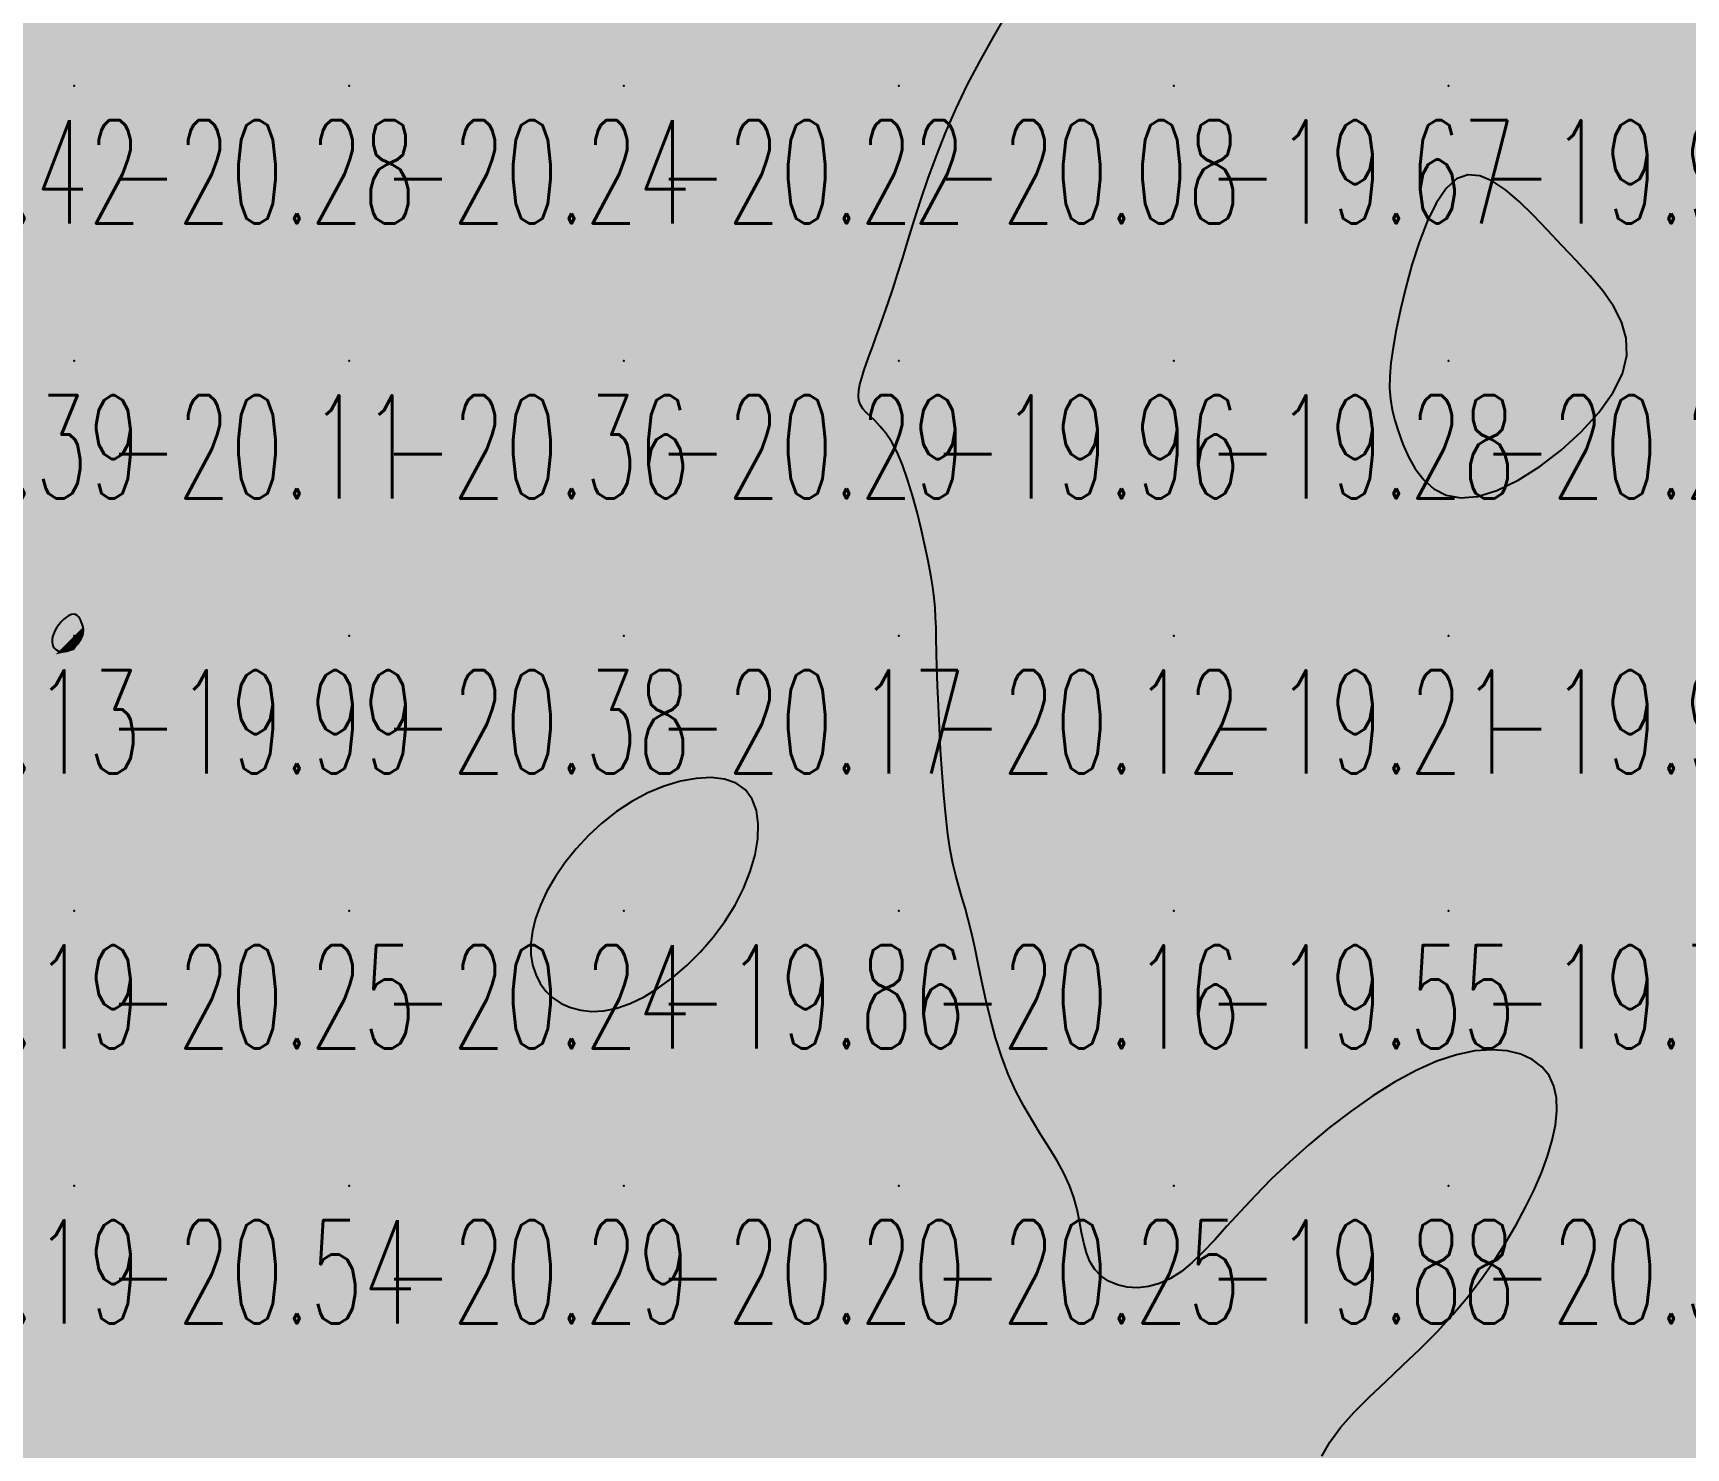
# Model space of a CAD drawing. Header units: millimetres. Extents: x 88261 to 90953, y 390274 to 392322.
# Drawn here: x 89098.8 to 89158.9, y 391587.7 to 391639.2 of the extents above; entities that cross this region are included whole.
import ezdxf
from ezdxf.enums import TextEntityAlignment as Align

# ---------------------------------------------------------------- set-up
doc = ezdxf.new("R2010")
doc.units = ezdxf.units.MM
doc.header["$LTSCALE"] = 25
for name, color, linetype in [('CN_04_00', 242, 'Continuous'), ('COTEAlt', 7, 'Continuous'), ('TN_COLORIAGE', 7, 'Continuous')]:
    doc.layers.add(name, color=color, linetype=linetype)
doc.styles.add('Simplex 1.0', font='Simplex.shx', dxfattribs={"width": 0.99, "height": 2.5})
doc.styles.get("Standard").update_dxf_attribs({"font": 'times.ttf'})

# ---------------------------------------------------------------- blocks, each defined once
blk = doc.blocks.new('COTE')
at = {"color": 0}
blk.add_point((0, 0), dxfattribs=at)
at = {"layer": 'COTEAlt'}
blk.add_attdef('ALT', text='', height=3.75, dxfattribs=at).set_placement((1.25, -1.25), align=Align.TOP_LEFT)

msp = doc.modelspace()

# ---------------------------------------------------------------- linework, layer by layer
at = {"layer": 'CN_04_00', "elevation": -20, "flags": 128}
msp.add_lwpolyline([(89145.639, 391587.406), (89145.923, 391587.919), (89146.319, 391588.447), (89146.805, 391588.991), (89147.359, 391589.55), (89147.96, 391590.123), (89148.587, 391590.712), (89149.217, 391591.315), (89149.829, 391591.933), (89150.406, 391592.565), (89150.943, 391593.207), (89151.441, 391593.857), (89151.901, 391594.511), (89152.322, 391595.165), (89152.705, 391595.817), (89153.05, 391596.461), (89153.356, 391597.096), (89153.624, 391597.718), (89153.847, 391598.32), (89154.02, 391598.899), (89154.136, 391599.448), (89154.188, 391599.963), (89154.171, 391600.438), (89154.078, 391600.868), (89153.902, 391601.248), (89153.639, 391601.572), (89153.293, 391601.834), (89152.871, 391602.029), (89152.377, 391602.15), (89151.82, 391602.19), (89151.204, 391602.144), (89150.535, 391602.006), (89149.82, 391601.77), (89149.066, 391601.433), (89148.286, 391601.007), (89147.492, 391600.509), (89146.699, 391599.953), (89145.92, 391599.357), (89145.168, 391598.736), (89144.457, 391598.106), (89143.8, 391597.483), (89143.207, 391596.881), (89142.673, 391596.309), (89142.186, 391595.772), (89141.739, 391595.279), (89141.319, 391594.835), (89140.919, 391594.447), (89140.527, 391594.121), (89140.135, 391593.865), (89139.735, 391593.683), (89139.333, 391593.573), (89138.938, 391593.53), (89138.559, 391593.552), (89138.204, 391593.634), (89137.882, 391593.773), (89137.603, 391593.963), (89137.374, 391594.202), (89137.201, 391594.485), (89137.074, 391594.806), (89136.977, 391595.162), (89136.897, 391595.545), (89136.82, 391595.952), (89136.731, 391596.375), (89136.615, 391596.811), (89136.46, 391597.254), (89136.254, 391597.7), (89136.004, 391598.153), (89135.722, 391598.617), (89135.419, 391599.099), (89135.107, 391599.604), (89134.796, 391600.136), (89134.497, 391600.702), (89134.222, 391601.306), (89133.98, 391601.95), (89133.768, 391602.624), (89133.583, 391603.312), (89133.42, 391603.999), (89133.274, 391604.672), (89133.141, 391605.315), (89133.016, 391605.914), (89132.896, 391606.454), (89132.777, 391606.926), (89132.658, 391607.347), (89132.542, 391607.739), (89132.429, 391608.123), (89132.321, 391608.522), (89132.218, 391608.959), (89132.122, 391609.454), (89132.034, 391610.031), (89131.954, 391610.704), (89131.884, 391611.453), (89131.822, 391612.253), (89131.769, 391613.078), (89131.724, 391613.9), (89131.687, 391614.694), (89131.658, 391615.432), (89131.637, 391616.09), (89131.623, 391616.647), (89131.613, 391617.12), (89131.602, 391617.531), (89131.588, 391617.903), (89131.565, 391618.258), (89131.53, 391618.619), (89131.48, 391619.01), (89131.409, 391619.453), (89131.316, 391619.964), (89131.201, 391620.53), (89131.067, 391621.129), (89130.916, 391621.743), (89130.749, 391622.35), (89130.57, 391622.929), (89130.381, 391623.462), (89130.183, 391623.926), (89129.979, 391624.307), (89129.775, 391624.614), (89129.575, 391624.859), (89129.387, 391625.057), (89129.215, 391625.22), (89129.064, 391625.362), (89128.941, 391625.496), (89128.852, 391625.637), (89128.799, 391625.795), (89128.782, 391625.973), (89128.795, 391626.17), (89128.836, 391626.387), (89128.899, 391626.625), (89128.982, 391626.882), (89129.079, 391627.16), (89129.188, 391627.457), (89129.305, 391627.777), (89129.43, 391628.121), (89129.564, 391628.495), (89129.707, 391628.905), (89129.86, 391629.353), (89130.025, 391629.847), (89130.201, 391630.389), (89130.389, 391630.986), (89130.591, 391631.639), (89130.811, 391632.344), (89131.053, 391633.093), (89131.32, 391633.88), (89131.618, 391634.698), (89131.951, 391635.538), (89132.323, 391636.395), (89132.738, 391637.262), (89133.196, 391638.128), (89133.671, 391638.974), (89134.135, 391639.779)], dxfattribs=at)
for points in [[(89156.729, 391627.435), (89156.712, 391628.06), (89156.544, 391628.656), (89156.253, 391629.229), (89155.864, 391629.786), (89155.403, 391630.334), (89154.896, 391630.881), (89154.368, 391631.433), (89153.842, 391631.992), (89153.324, 391632.534), (89152.817, 391633.032), (89152.323, 391633.457), (89151.846, 391633.78), (89151.388, 391633.974), (89150.951, 391634.009), (89150.54, 391633.858), (89150.155, 391633.504), (89149.798, 391632.974), (89149.472, 391632.309), (89149.178, 391631.55), (89148.916, 391630.736), (89148.689, 391629.907), (89148.498, 391629.103), (89148.343, 391628.365), (89148.228, 391627.722), (89148.149, 391627.167), (89148.108, 391626.682), (89148.103, 391626.247), (89148.132, 391625.845), (89148.196, 391625.458), (89148.293, 391625.068), (89148.422, 391624.656), (89148.584, 391624.212), (89148.786, 391623.755), (89149.035, 391623.315), (89149.342, 391622.917), (89149.713, 391622.589), (89150.157, 391622.36), (89150.684, 391622.256), (89151.3, 391622.306), (89152.008, 391622.526), (89152.776, 391622.9), (89153.568, 391623.397), (89154.346, 391623.992), (89155.073, 391624.654), (89155.712, 391625.358), (89156.224, 391626.073), (89156.572, 391626.773), (89156.729, 391627.435)], [(89099.7, 391616.677), (89099.768, 391616.663), (89099.839, 391616.661), (89099.912, 391616.669), (89099.985, 391616.686), (89100.057, 391616.711), (89100.127, 391616.744), (89100.193, 391616.783), (89100.254, 391616.828), (89100.309, 391616.877), (89100.36, 391616.93), (89100.405, 391616.986), (89100.446, 391617.043), (89100.481, 391617.101), (89100.511, 391617.158), (89100.536, 391617.214), (89100.556, 391617.267), (89100.571, 391617.32), (89100.58, 391617.371), (89100.585, 391617.424), (89100.583, 391617.478), (89100.577, 391617.535), (89100.564, 391617.595), (89100.546, 391617.66), (89100.522, 391617.73), (89100.491, 391617.801), (89100.453, 391617.869), (89100.409, 391617.931), (89100.356, 391617.981), (89100.295, 391618.015), (89100.226, 391618.03), (89100.148, 391618.021), (89100.061, 391617.985), (89099.968, 391617.925), (89099.873, 391617.846), (89099.78, 391617.751), (89099.692, 391617.646), (89099.612, 391617.534), (89099.544, 391617.419), (89099.493, 391617.307), (89099.46, 391617.201), (89099.445, 391617.101), (89099.447, 391617.01), (89099.463, 391616.927), (89099.491, 391616.854), (89099.531, 391616.792), (89099.58, 391616.741), (89099.637, 391616.703), (89099.7, 391616.677)], [(89117.665, 391604.075), (89117.963, 391603.874), (89118.301, 391603.722), (89118.675, 391603.624), (89119.083, 391603.584), (89119.522, 391603.609), (89119.988, 391603.703), (89120.478, 391603.872), (89120.989, 391604.118), (89121.511, 391604.437), (89122.033, 391604.821), (89122.546, 391605.262), (89123.039, 391605.752), (89123.501, 391606.284), (89123.923, 391606.851), (89124.292, 391607.445), (89124.602, 391608.056), (89124.844, 391608.673), (89125.017, 391609.279), (89125.114, 391609.86), (89125.133, 391610.401), (89125.067, 391610.888), (89124.913, 391611.307), (89124.667, 391611.641), (89124.327, 391611.88), (89123.906, 391612.026), (89123.419, 391612.084), (89122.881, 391612.057), (89122.309, 391611.953), (89121.717, 391611.774), (89121.121, 391611.527), (89120.536, 391611.217), (89119.976, 391610.848), (89119.448, 391610.431), (89118.957, 391609.975), (89118.506, 391609.489), (89118.101, 391608.985), (89117.747, 391608.47), (89117.448, 391607.956), (89117.208, 391607.452), (89117.032, 391606.967), (89116.919, 391606.504), (89116.865, 391606.066), (89116.868, 391605.654), (89116.927, 391605.271), (89117.038, 391604.919), (89117.2, 391604.601), (89117.41, 391604.319), (89117.665, 391604.075)]]:
    msp.add_lwpolyline(points, close=True, dxfattribs=at)
at = {"layer": 'TN_COLORIAGE', "color": 223}
for points in [[(89090.249, 391637.239, -20.584), (89100.249, 391637.239, -20.584), (89100.249, 391647.239, -20.584)], [(89090.249, 391647.239, -20.584), (89090.249, 391637.239, -20.584), (89100.249, 391647.239, -20.584)], [(89100.249, 391647.239, -20.127), (89100.249, 391637.239, -20.127), (89110.249, 391647.239, -20.127)], [(89100.249, 391637.239, -20.127), (89110.249, 391637.239, -20.127), (89110.249, 391647.239, -20.127)], [(89110.249, 391647.239, -20.341), (89110.249, 391637.239, -20.341), (89120.249, 391647.239, -20.341)], [(89110.249, 391637.239, -20.341), (89120.249, 391637.239, -20.341), (89120.249, 391647.239, -20.341)], [(89120.249, 391647.239, -20), (89126.697, 391647.239, -20), (89120.249, 391637.239, -20), (89125.599, 391642.589, -20)], [(89132.229, 391637.239, -20.082), (89137.264, 391644.254, -20.082), (89130.249, 391637.239, -20.082)], [(89130.249, 391640.274, -20.082), (89137.264, 391644.254, -20.082), (89130.249, 391637.239, -20.082)], [(89120.249, 391637.239, -20), (89125.599, 391642.589, -20), (89130.249, 391637.239, -20), (89130.249, 391640.274, -20)], [(89090.249, 391627.239, -20.278), (89100.249, 391627.239, -20.278), (89100.249, 391637.239, -20.278)], [(89090.249, 391637.239, -20.278), (89090.249, 391627.239, -20.278), (89100.249, 391637.239, -20.278)], [(89100.249, 391637.239, -20.236), (89100.249, 391627.239, -20.236), (89110.249, 391637.239, -20.236)], [(89100.249, 391627.239, -20.236), (89110.249, 391627.239, -20.236), (89110.249, 391637.239, -20.236)], [(89110.249, 391637.239, -20.216), (89110.249, 391627.239, -20.216), (89120.249, 391637.239, -20.216)], [(89110.249, 391627.239, -20.216), (89120.249, 391627.239, -20.216), (89120.249, 391637.239, -20.216)], [(89120.249, 391637.239, -20.082), (89120.249, 391627.239, -20.082), (89130.249, 391637.239, -20.082)], [(89120.249, 391627.239, -20), (89129.11, 391627.239, -20), (89130.249, 391637.239, -20), (89130.249, 391630.359, -20)], [(89132.229, 391637.239, -20.082), (89130.249, 391630.359, -20.082), (89130.249, 391637.239, -20.082)], [(89147.931, 391627.239, -20.219), (89150.249, 391636.152, -20.219), (89150.249, 391627.239, -20.219)], [(89154.311, 391631.302, -20.219), (89150.249, 391636.152, -20.219), (89150.249, 391627.239, -20.219)], [(89154.311, 391631.302, -20.219), (89158.718, 391627.239, -20.219), (89150.249, 391627.239, -20.219)], [(89090.249, 391617.239, -20), (89099.284, 391617.239, -20), (89100.249, 391627.239, -20), (89100.249, 391618.322, -20)], [(89090.249, 391627.239, -20.111), (89090.249, 391617.239, -20.111), (89100.249, 391627.239, -20.111)], [(89110.249, 391627.239, -20), (89100.609, 391617.6, -20), (89100.249, 391627.239, -20), (89100.249, 391618.322, -20)], [(89110.249, 391617.239, -20), (89100.589, 391617.239, -20), (89110.249, 391627.239, -20), (89100.609, 391617.6, -20)], [(89110.249, 391627.239, -20.288), (89110.249, 391617.239, -20.288), (89120.249, 391627.239, -20.288)], [(89110.249, 391617.239, -20.288), (89120.249, 391617.239, -20.288), (89120.249, 391627.239, -20.288)], [(89120.249, 391627.239, -20), (89129.11, 391627.239, -20), (89120.249, 391617.239, -20), (89128.438, 391625.428, -20)], [(89148.088, 391625.079, -20.219), (89147.931, 391627.239, -20.219), (89150.249, 391627.239, -20.219)], [(89148.088, 391625.079, -20.219), (89150.249, 391620.379, -20.219), (89150.249, 391627.239, -20.219)], [(89150.249, 391620.379, -20.219), (89158.718, 391627.239, -20.219), (89150.249, 391627.239, -20.219)], [(89120.249, 391617.239, -20), (89128.438, 391625.428, -20), (89130.249, 391617.239, -20), (89130.249, 391624.868, -20)], [(89131.662, 391618.653, -20.119), (89130.249, 391624.868, -20.119), (89130.249, 391617.239, -20.119)], [(89131.556, 391617.239, -20.119), (89131.662, 391618.653, -20.119), (89130.249, 391617.239, -20.119)], [(89090.249, 391607.239, -20), (89099.573, 391616.563, -20), (89090.249, 391617.239, -20), (89099.284, 391617.239, -20)], [(89100.249, 391607.239, -20), (89100.249, 391616.724, -20), (89090.249, 391607.239, -20), (89099.573, 391616.563, -20)], [(89110.249, 391617.239, -20), (89100.589, 391617.239, -20), (89100.249, 391607.239, -20), (89100.249, 391616.724, -20)], [(89100.249, 391607.239, -20.382), (89110.249, 391607.239, -20.382), (89110.249, 391617.239, -20.382)], [(89110.249, 391607.239, -20), (89116.519, 391607.239, -20), (89120.249, 391617.239, -20), (89120.249, 391611.842, -20)], [(89110.249, 391617.239, -20.168), (89110.249, 391607.239, -20.168), (89120.249, 391617.239, -20.168)], [(89120.249, 391617.239, -20), (89120.249, 391611.842, -20), (89130.249, 391617.239, -20), (89125.701, 391612.691, -20)], [(89130.249, 391607.239, -20), (89124.951, 391607.239, -20), (89130.249, 391617.239, -20), (89125.701, 391612.691, -20)], [(89130.249, 391607.239, -20), (89131.937, 391608.927, -20), (89130.249, 391617.239, -20), (89131.556, 391617.239, -20)], [(89131.937, 391608.927, -20.161), (89132.898, 391607.239, -20.161), (89130.249, 391607.239, -20.161)], [(89090.249, 391607.239, -20.248), (89090.249, 391597.239, -20.248), (89100.249, 391607.239, -20.248)], [(89090.249, 391597.239, -20.248), (89100.249, 391597.239, -20.248), (89100.249, 391607.239, -20.248)], [(89100.249, 391597.239, -20.24), (89110.249, 391597.239, -20.24), (89110.249, 391607.239, -20.24)], [(89100.249, 391607.239, -20.24), (89100.249, 391597.239, -20.24), (89110.249, 391607.239, -20.24)], [(89110.249, 391597.239, -20), (89116.923, 391603.914, -20), (89110.249, 391607.239, -20), (89116.519, 391607.239, -20)], [(89120.249, 391597.239, -20.161), (89130.249, 391597.239, -20.161), (89130.249, 391607.239, -20.161)], [(89120.249, 391597.239, -20), (89120.249, 391603.02, -20), (89130.249, 391607.239, -20), (89124.951, 391607.239, -20)], [(89130.249, 391597.239, -20), (89133.848, 391600.839, -20), (89130.249, 391607.239, -20), (89132.898, 391607.239, -20)], [(89110.249, 391597.239, -20), (89116.923, 391603.914, -20), (89120.249, 391597.239, -20), (89120.249, 391603.02, -20)], [(89150.249, 391602.885, -20.301), (89143.076, 391597.239, -20.301), (89150.249, 391597.239, -20.301)], [(89154.85, 391601.841, -20.301), (89150.249, 391602.885, -20.301), (89150.249, 391597.239, -20.301)], [(89153.759, 391597.239, -20.301), (89154.85, 391601.841, -20.301), (89150.249, 391597.239, -20.301)], [(89133.848, 391600.839, -20.251), (89137.043, 391597.239, -20.251), (89130.249, 391597.239, -20.251)], [(89090.249, 391597.239, -20.545), (89090.249, 391587.239, -20.545), (89100.249, 391597.239, -20.545)], [(89090.249, 391587.239, -20.545), (89100.249, 391587.239, -20.545), (89100.249, 391597.239, -20.545)], [(89100.249, 391587.239, -20.287), (89110.249, 391587.239, -20.287), (89110.249, 391597.239, -20.287)], [(89100.249, 391597.239, -20.287), (89100.249, 391587.239, -20.287), (89110.249, 391597.239, -20.287)], [(89110.249, 391587.239, -20.196), (89120.249, 391587.239, -20.196), (89120.249, 391597.239, -20.196)], [(89110.249, 391597.239, -20.196), (89110.249, 391587.239, -20.196), (89120.249, 391597.239, -20.196)], [(89120.249, 391587.239, -20.251), (89130.249, 391587.239, -20.251), (89130.249, 391597.239, -20.251)], [(89120.249, 391597.239, -20.251), (89120.249, 391587.239, -20.251), (89130.249, 391597.239, -20.251)], [(89130.249, 391597.239, -20), (89137.043, 391597.239, -20), (89130.249, 391587.239, -20), (89136.738, 391593.729, -20)], [(89150.249, 391597.239, -20), (89150.249, 391591.78, -20), (89140.249, 391587.239, -20), (89144.22, 391587.239, -20)], [(89150.249, 391597.239, -20), (89143.076, 391597.239, -20), (89140.249, 391587.239, -20), (89140.249, 391593.055, -20)], [(89153.759, 391597.239, -20.301), (89150.249, 391591.78, -20.301), (89150.249, 391597.239, -20.301)], [(89130.249, 391587.239, -20), (89136.738, 391593.729, -20), (89140.249, 391587.239, -20), (89140.249, 391593.055, -20)]]:
    msp.add_solid(points, dxfattribs=at)
at = {"layer": 'TN_COLORIAGE', "color": 213}
for points in [[(89137.264, 391644.254, -19.669), (89132.229, 391637.239, -19.669), (89140.249, 391647.239, -19.669), (89140.249, 391637.239, -19.669)], [(89140.249, 391637.239, -19.958), (89150.249, 391637.239, -19.958), (89150.249, 391647.239, -19.958)], [(89140.249, 391647.239, -19.958), (89140.249, 391637.239, -19.958), (89150.249, 391647.239, -19.958)], [(89150.249, 391637.239, -19.669), (89160.249, 391637.239, -19.669), (89160.249, 391647.239, -19.669)], [(89150.249, 391647.239, -19.669), (89150.249, 391637.239, -19.669), (89160.249, 391647.239, -19.669)], [(89130.249, 391627.239, -19.669), (89140.249, 391627.239, -19.669), (89140.249, 391637.239, -19.669)], [(89130.249, 391630.359, -19.669), (89132.229, 391637.239, -19.669), (89130.249, 391627.239, -19.669), (89140.249, 391637.239, -19.669)], [(89140.249, 391637.239, -19.973), (89140.249, 391627.239, -19.973), (89150.249, 391637.239, -19.973)], [(89150.249, 391636.152, -19.276), (89147.931, 391627.239, -19.276), (89150.249, 391637.239, -19.276), (89140.249, 391627.239, -19.276)], [(89150.249, 391636.152, -19.681), (89154.311, 391631.302, -19.681), (89150.249, 391637.239, -19.681), (89160.249, 391637.239, -19.681)], [(89158.718, 391627.239, -19.681), (89154.311, 391631.302, -19.681), (89160.249, 391627.239, -19.681), (89160.249, 391637.239, -19.681)], [(89130.249, 391630.359, -19.963), (89129.11, 391627.239, -19.963), (89130.249, 391627.239, -19.963)], [(89130.249, 391624.868, -19.963), (89128.438, 391625.428, -19.963), (89130.249, 391627.239, -19.963)], [(89128.438, 391625.428, -19.963), (89129.11, 391627.239, -19.963), (89130.249, 391627.239, -19.963)], [(89130.249, 391624.868, -19.276), (89131.662, 391618.653, -19.276), (89130.249, 391627.239, -19.276), (89140.249, 391627.239, -19.276)], [(89131.662, 391618.653, -19.207), (89131.556, 391617.239, -19.207), (89140.249, 391627.239, -19.207), (89140.249, 391617.239, -19.207)], [(89147.931, 391627.239, -19.207), (89148.088, 391625.079, -19.207), (89140.249, 391627.239, -19.207), (89140.249, 391617.239, -19.207)], [(89158.718, 391627.239, -19.9), (89150.249, 391620.379, -19.9), (89160.249, 391627.239, -19.9), (89150.249, 391617.239, -19.9)], [(89150.249, 391617.239, -19.96), (89160.249, 391617.239, -19.96), (89160.249, 391627.239, -19.96)], [(89150.249, 391620.379, -19.207), (89148.088, 391625.079, -19.207), (89150.249, 391617.239, -19.207), (89140.249, 391617.239, -19.207)], [(89100.249, 391618.322, -19.987), (89099.284, 391617.239, -19.987), (89100.249, 391617.239, -19.987)], [(89100.249, 391618.322, -19.987), (89100.609, 391617.6, -19.987), (89100.249, 391617.239, -19.987)], [(89100.609, 391617.6, -19.987), (89100.589, 391617.239, -19.987), (89100.249, 391617.239, -19.987)], [(89099.284, 391617.239, -19.987), (89099.573, 391616.563, -19.987), (89100.249, 391617.239, -19.987)], [(89099.573, 391616.563, -19.987), (89100.249, 391616.724, -19.987), (89100.249, 391617.239, -19.987)], [(89100.249, 391616.724, -19.987), (89100.589, 391617.239, -19.987), (89100.249, 391617.239, -19.987)], [(89131.556, 391617.239, -19.207), (89131.937, 391608.927, -19.207), (89140.249, 391617.239, -19.207)], [(89132.898, 391607.239, -19.207), (89131.937, 391608.927, -19.207), (89140.249, 391607.239, -19.207), (89140.249, 391617.239, -19.207)], [(89140.249, 391607.239, -19.9), (89150.249, 391607.239, -19.9), (89150.249, 391617.239, -19.9)], [(89140.249, 391617.239, -19.9), (89140.249, 391607.239, -19.9), (89150.249, 391617.239, -19.9)], [(89150.249, 391607.239, -19.806), (89160.249, 391607.239, -19.806), (89160.249, 391617.239, -19.806)], [(89150.249, 391617.239, -19.806), (89150.249, 391607.239, -19.806), (89160.249, 391617.239, -19.806)], [(89125.701, 391612.691, -19.857), (89124.951, 391607.239, -19.857), (89120.249, 391607.239, -19.857)], [(89125.701, 391612.691, -19.857), (89120.249, 391611.842, -19.857), (89120.249, 391607.239, -19.857)], [(89120.249, 391611.842, -19.857), (89116.519, 391607.239, -19.857), (89120.249, 391607.239, -19.857)], [(89116.519, 391607.239, -19.857), (89116.923, 391603.914, -19.857), (89120.249, 391607.239, -19.857)], [(89120.249, 391603.02, -19.857), (89116.923, 391603.914, -19.857), (89120.249, 391607.239, -19.857)], [(89124.951, 391607.239, -19.857), (89120.249, 391603.02, -19.857), (89120.249, 391607.239, -19.857)], [(89132.898, 391607.239, -19.553), (89133.848, 391600.839, -19.553), (89140.249, 391607.239, -19.553)], [(89137.043, 391597.239, -19.553), (89133.848, 391600.839, -19.553), (89140.249, 391597.239, -19.553), (89140.249, 391607.239, -19.553)], [(89140.249, 391607.239, -19.768), (89140.249, 391597.239, -19.768), (89150.249, 391607.239, -19.768)], [(89143.076, 391597.239, -19.768), (89150.249, 391602.885, -19.768), (89140.249, 391597.239, -19.768), (89150.249, 391607.239, -19.768)], [(89150.249, 391602.885, -19.647), (89154.85, 391601.841, -19.647), (89150.249, 391607.239, -19.647), (89160.249, 391607.239, -19.647)], [(89154.85, 391601.841, -19.444), (89153.759, 391597.239, -19.444), (89160.249, 391607.239, -19.444), (89160.249, 391597.239, -19.444)], [(89136.738, 391593.729, -19.881), (89137.043, 391597.239, -19.881), (89140.249, 391597.239, -19.881)], [(89140.249, 391593.055, -19.881), (89136.738, 391593.729, -19.881), (89140.249, 391597.239, -19.881)], [(89140.249, 391593.055, -19.881), (89143.076, 391597.239, -19.881), (89140.249, 391597.239, -19.881)], [(89150.249, 391587.239, -19.444), (89160.249, 391587.239, -19.444), (89160.249, 391597.239, -19.444)], [(89150.249, 391591.78, -19.444), (89153.759, 391597.239, -19.444), (89150.249, 391587.239, -19.444), (89160.249, 391597.239, -19.444)], [(89144.22, 391587.239, -19.75), (89150.249, 391591.78, -19.75), (89150.249, 391587.239, -19.75)]]:
    msp.add_solid(points, dxfattribs=at)

# ---------------------------------------------------------------- block references
at = {"layer": 'COTEAlt'}
ref = msp.add_blockref('COTE', (89090.249, 391637.239), dxfattribs=at)
ref.add_attrib('ALT', '-20.42', dxfattribs={"height": 3.75, "style": 'Simplex 1.0', "width": 0.6}).set_placement((89091.499, 391635.989), align=Align.TOP_LEFT)
ref = msp.add_blockref('COTE', (89100.249, 391637.239), dxfattribs=at)
ref.add_attrib('ALT', '-20.28', dxfattribs={"height": 3.75, "style": 'Simplex 1.0', "width": 0.6}).set_placement((89101.499, 391635.989), align=Align.TOP_LEFT)
ref = msp.add_blockref('COTE', (89110.249, 391637.239), dxfattribs=at)
ref.add_attrib('ALT', '-20.24', dxfattribs={"height": 3.75, "style": 'Simplex 1.0', "width": 0.6}).set_placement((89111.499, 391635.989), align=Align.TOP_LEFT)
ref = msp.add_blockref('COTE', (89120.249, 391637.239), dxfattribs=at)
ref.add_attrib('ALT', '-20.22', dxfattribs={"height": 3.75, "style": 'Simplex 1.0', "width": 0.6}).set_placement((89121.499, 391635.989), align=Align.TOP_LEFT)
ref = msp.add_blockref('COTE', (89130.249, 391637.239), dxfattribs=at)
ref.add_attrib('ALT', '-20.08', dxfattribs={"height": 3.75, "style": 'Simplex 1.0', "width": 0.6}).set_placement((89131.499, 391635.989), align=Align.TOP_LEFT)
ref = msp.add_blockref('COTE', (89140.249, 391637.239), dxfattribs=at)
ref.add_attrib('ALT', '-19.67', dxfattribs={"height": 3.75, "style": 'Simplex 1.0', "width": 0.6}).set_placement((89141.499, 391635.989), align=Align.TOP_LEFT)
ref = msp.add_blockref('COTE', (89150.249, 391637.239), dxfattribs=at)
ref.add_attrib('ALT', '-19.97', dxfattribs={"height": 3.75, "style": 'Simplex 1.0', "width": 0.6}).set_placement((89151.499, 391635.989), align=Align.TOP_LEFT)
ref = msp.add_blockref('COTE', (89090.249, 391627.239), dxfattribs=at)
ref.add_attrib('ALT', '-20.39', dxfattribs={"height": 3.75, "style": 'Simplex 1.0', "width": 0.6}).set_placement((89091.499, 391625.989), align=Align.TOP_LEFT)
ref = msp.add_blockref('COTE', (89100.249, 391627.239), dxfattribs=at)
ref.add_attrib('ALT', '-20.11', dxfattribs={"height": 3.75, "style": 'Simplex 1.0', "width": 0.6}).set_placement((89101.499, 391625.989), align=Align.TOP_LEFT)
ref = msp.add_blockref('COTE', (89110.249, 391627.239), dxfattribs=at)
ref.add_attrib('ALT', '-20.36', dxfattribs={"height": 3.75, "style": 'Simplex 1.0', "width": 0.6}).set_placement((89111.499, 391625.989), align=Align.TOP_LEFT)
ref = msp.add_blockref('COTE', (89120.249, 391627.239), dxfattribs=at)
ref.add_attrib('ALT', '-20.29', dxfattribs={"height": 3.75, "style": 'Simplex 1.0', "width": 0.6}).set_placement((89121.499, 391625.989), align=Align.TOP_LEFT)
ref = msp.add_blockref('COTE', (89130.249, 391627.239), dxfattribs=at)
ref.add_attrib('ALT', '-19.96', dxfattribs={"height": 3.75, "style": 'Simplex 1.0', "width": 0.6}).set_placement((89131.499, 391625.989), align=Align.TOP_LEFT)
ref = msp.add_blockref('COTE', (89140.249, 391627.239), dxfattribs=at)
ref.add_attrib('ALT', '-19.28', dxfattribs={"height": 3.75, "style": 'Simplex 1.0', "width": 0.6}).set_placement((89141.499, 391625.989), align=Align.TOP_LEFT)
ref = msp.add_blockref('COTE', (89150.249, 391627.239), dxfattribs=at)
ref.add_attrib('ALT', '-20.22', dxfattribs={"height": 3.75, "style": 'Simplex 1.0', "width": 0.6}).set_placement((89151.499, 391625.989), align=Align.TOP_LEFT)
ref = msp.add_blockref('COTE', (89090.249, 391617.239), dxfattribs=at)
ref.add_attrib('ALT', '-20.13', dxfattribs={"height": 3.75, "style": 'Simplex 1.0', "width": 0.6}).set_placement((89091.499, 391615.989), align=Align.TOP_LEFT)
ref = msp.add_blockref('COTE', (89100.249, 391617.239), dxfattribs=at)
ref.add_attrib('ALT', '-19.99', dxfattribs={"height": 3.75, "style": 'Simplex 1.0', "width": 0.6}).set_placement((89101.499, 391615.989), align=Align.TOP_LEFT)
ref = msp.add_blockref('COTE', (89110.249, 391617.239), dxfattribs=at)
ref.add_attrib('ALT', '-20.38', dxfattribs={"height": 3.75, "style": 'Simplex 1.0', "width": 0.6}).set_placement((89111.499, 391615.989), align=Align.TOP_LEFT)
ref = msp.add_blockref('COTE', (89120.249, 391617.239), dxfattribs=at)
ref.add_attrib('ALT', '-20.17', dxfattribs={"height": 3.75, "style": 'Simplex 1.0', "width": 0.6}).set_placement((89121.499, 391615.989), align=Align.TOP_LEFT)
ref = msp.add_blockref('COTE', (89130.249, 391617.239), dxfattribs=at)
ref.add_attrib('ALT', '-20.12', dxfattribs={"height": 3.75, "style": 'Simplex 1.0', "width": 0.6}).set_placement((89131.499, 391615.989), align=Align.TOP_LEFT)
ref = msp.add_blockref('COTE', (89140.249, 391617.239), dxfattribs=at)
ref.add_attrib('ALT', '-19.21', dxfattribs={"height": 3.75, "style": 'Simplex 1.0', "width": 0.6}).set_placement((89141.499, 391615.989), align=Align.TOP_LEFT)
ref = msp.add_blockref('COTE', (89150.249, 391617.239), dxfattribs=at)
ref.add_attrib('ALT', '-19.90', dxfattribs={"height": 3.75, "style": 'Simplex 1.0', "width": 0.6}).set_placement((89151.499, 391615.989), align=Align.TOP_LEFT)
ref = msp.add_blockref('COTE', (89090.249, 391607.239), dxfattribs=at)
ref.add_attrib('ALT', '-20.19', dxfattribs={"height": 3.75, "style": 'Simplex 1.0', "width": 0.6}).set_placement((89091.499, 391605.989), align=Align.TOP_LEFT)
ref = msp.add_blockref('COTE', (89100.249, 391607.239), dxfattribs=at)
ref.add_attrib('ALT', '-20.25', dxfattribs={"height": 3.75, "style": 'Simplex 1.0', "width": 0.6}).set_placement((89101.499, 391605.989), align=Align.TOP_LEFT)
ref = msp.add_blockref('COTE', (89110.249, 391607.239), dxfattribs=at)
ref.add_attrib('ALT', '-20.24', dxfattribs={"height": 3.75, "style": 'Simplex 1.0', "width": 0.6}).set_placement((89111.499, 391605.989), align=Align.TOP_LEFT)
ref = msp.add_blockref('COTE', (89120.249, 391607.239), dxfattribs=at)
ref.add_attrib('ALT', '-19.86', dxfattribs={"height": 3.75, "style": 'Simplex 1.0', "width": 0.6}).set_placement((89121.499, 391605.989), align=Align.TOP_LEFT)
ref = msp.add_blockref('COTE', (89130.249, 391607.239), dxfattribs=at)
ref.add_attrib('ALT', '-20.16', dxfattribs={"height": 3.75, "style": 'Simplex 1.0', "width": 0.6}).set_placement((89131.499, 391605.989), align=Align.TOP_LEFT)
ref = msp.add_blockref('COTE', (89140.249, 391607.239), dxfattribs=at)
ref.add_attrib('ALT', '-19.55', dxfattribs={"height": 3.75, "style": 'Simplex 1.0', "width": 0.6}).set_placement((89141.499, 391605.989), align=Align.TOP_LEFT)
ref = msp.add_blockref('COTE', (89150.249, 391607.239), dxfattribs=at)
ref.add_attrib('ALT', '-19.77', dxfattribs={"height": 3.75, "style": 'Simplex 1.0', "width": 0.6}).set_placement((89151.499, 391605.989), align=Align.TOP_LEFT)
ref = msp.add_blockref('COTE', (89090.249, 391597.239), dxfattribs=at)
ref.add_attrib('ALT', '-20.19', dxfattribs={"height": 3.75, "style": 'Simplex 1.0', "width": 0.6}).set_placement((89091.499, 391595.989), align=Align.TOP_LEFT)
ref = msp.add_blockref('COTE', (89100.249, 391597.239), dxfattribs=at)
ref.add_attrib('ALT', '-20.54', dxfattribs={"height": 3.75, "style": 'Simplex 1.0', "width": 0.6}).set_placement((89101.499, 391595.989), align=Align.TOP_LEFT)
ref = msp.add_blockref('COTE', (89110.249, 391597.239), dxfattribs=at)
ref.add_attrib('ALT', '-20.29', dxfattribs={"height": 3.75, "style": 'Simplex 1.0', "width": 0.6}).set_placement((89111.499, 391595.989), align=Align.TOP_LEFT)
ref = msp.add_blockref('COTE', (89120.249, 391597.239), dxfattribs=at)
ref.add_attrib('ALT', '-20.20', dxfattribs={"height": 3.75, "style": 'Simplex 1.0', "width": 0.6}).set_placement((89121.499, 391595.989), align=Align.TOP_LEFT)
ref = msp.add_blockref('COTE', (89130.249, 391597.239), dxfattribs=at)
ref.add_attrib('ALT', '-20.25', dxfattribs={"height": 3.75, "style": 'Simplex 1.0', "width": 0.6}).set_placement((89131.499, 391595.989), align=Align.TOP_LEFT)
ref = msp.add_blockref('COTE', (89140.249, 391597.239), dxfattribs=at)
ref.add_attrib('ALT', '-19.88', dxfattribs={"height": 3.75, "style": 'Simplex 1.0', "width": 0.6}).set_placement((89141.499, 391595.989), align=Align.TOP_LEFT)
ref = msp.add_blockref('COTE', (89150.249, 391597.239), dxfattribs=at)
ref.add_attrib('ALT', '-20.30', dxfattribs={"height": 3.75, "style": 'Simplex 1.0', "width": 0.6}).set_placement((89151.499, 391595.989), align=Align.TOP_LEFT)

doc.saveas('drawing.dxf')
